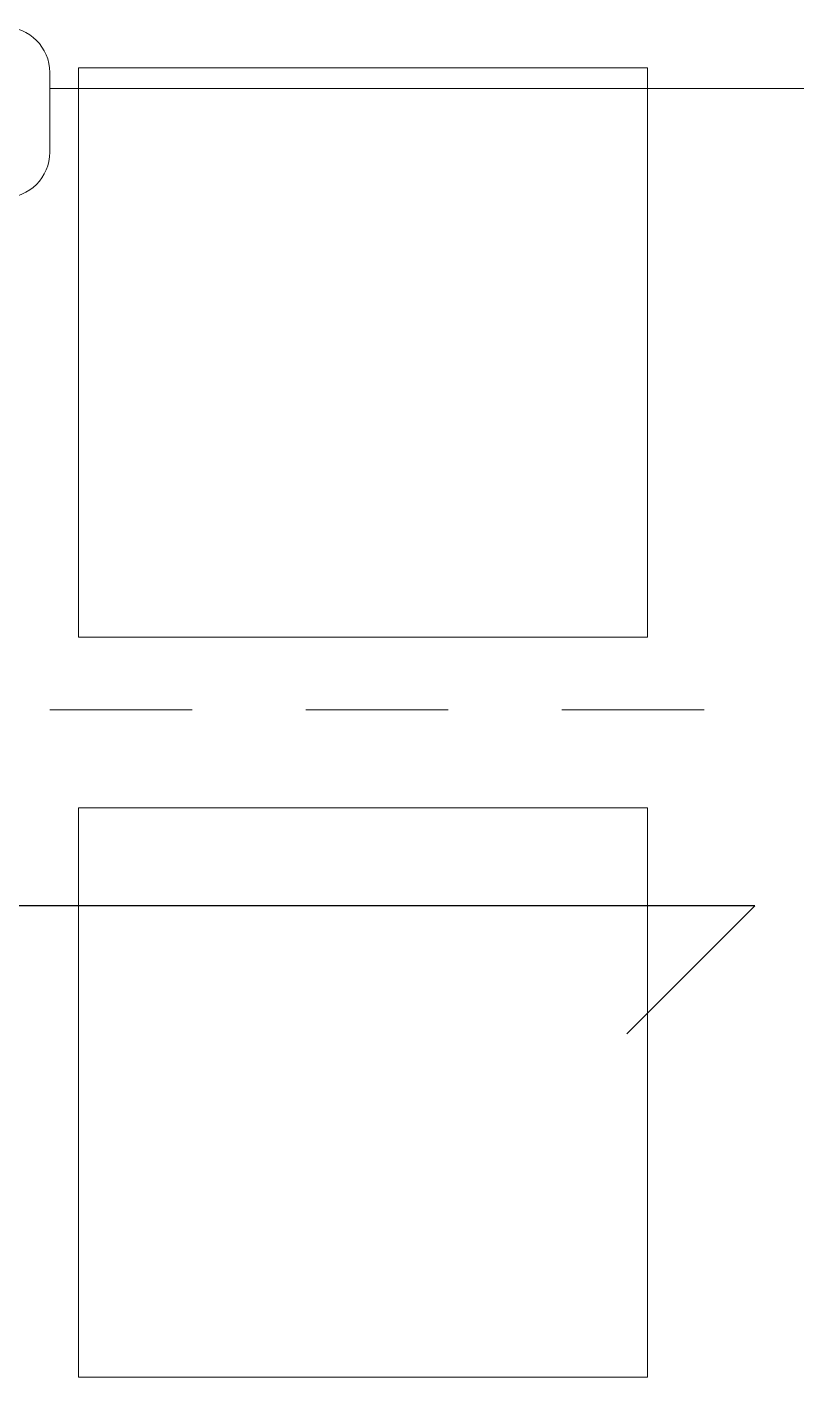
# Model space of a CAD drawing. Header units: metres. Extents: x -232 to 581, y 30 to 789.
# Drawn here: x 226.443 to 227.118, y 535.409 to 536.595 of the extents above; entities that cross this region are included whole.
import ezdxf

# ---------------------------------------------------------------- set-up
doc = ezdxf.new("R2010")
doc.units = ezdxf.units.M
doc.linetypes.add('HIDDEN2', pattern=[0.1875, 0.125, -0.0625])
for name, color, linetype, lineweight in [('A-WALL', 250, 'Continuous', 20), ('baños', 140, 'Continuous', 0), ('BOVEDILLA', 8, 'Continuous', 5), ('Columnas', 7, 'Continuous', 18)]:
    doc.layers.add(name, color=color, linetype=linetype, lineweight=lineweight)
doc.layers.add('ACERO', color=5, linetype='Continuous')
doc.layers.add('Techos 1', color=7, linetype='HIDDEN2', lineweight=9, true_color=0x42391a)
doc.styles.get("Standard").update_dxf_attribs({"font": 'arial.ttf'})

# ---------------------------------------------------------------- blocks, each defined once
blk = doc.blocks.new('*U245')
at = {"layer": 'BOVEDILLA'}
blk.add_lwpolyline([(-0.25, -0.25), (0.25, -0.25), (0.25, 0.25), (-0.25, 0.25)], close=True, dxfattribs=at)
blk = doc.blocks.new('planta de entrepiso 20.03')
at = {"layer": 'ACERO', "color": 18, "true_color": 0x000000}
for p, q in [((35.1115, -23.1888), (31.2965, -23.1891)), ((34.999, -23.3013), (35.1115, -23.1888))]:
    blk.add_line(p, q, dxfattribs=at)
at = {"layer": 'BOVEDILLA', "color": 18, "linetype": 'ByBlock', "lineweight": -2, "true_color": 0x000000, "transparency": 16777216}
for p in [(34.7673, -22.7027), (34.7673, -23.3527)]:
    blk.add_blockref('*U245', p, dxfattribs=at)
blk = doc.blocks.new('20.03.2026 LN 09 SEGUNDO NIVEL ARQ')
at = {"layer": 'A-WALL', "color": 5}
blk.add_line((83.3959, -44.9386), (83.3959, -45.0086), dxfattribs=at)
for centre, start, end in [((83.3559, -44.9386), 0, 90), ((83.3559, -45.0086), 270, 0)]:
    blk.add_arc(centre, 0.04, start, end, dxfattribs=at)
at = {"layer": 'baños', "color": 5}
blk.add_line((83.3959, -44.9525), (84.9459, -44.9525), dxfattribs=at)
at = {"layer": 'Techos 1', "color": 5}
blk.add_line((77.9959, -45.4986), (92.7459, -45.4986), dxfattribs=at)
at = {"layer": 'baños', "color": 5, "linetype": 'Continuous', "flags": 8}
for tag, p in [('MODELNUMBER', (83.7813, -42.9175, 0)), ('MATERIAL', (83.7813, -42.9176, 0)), ('PRODUCT', (83.7813, -42.9176, 0)), ('TRADENAME', (83.7813, -42.9176, 0)), ('MODELNUMBER', (84.956, -42.9175, 0)), ('TRADENAME', (84.956, -42.9176, 0)), ('MATERIAL', (84.956, -42.9176, 0)), ('PRODUCT', (84.956, -42.9176, 0))]:
    blk.add_attdef(tag, p, '', height=0.0000254, rotation=180.0001, dxfattribs=at)
at = {"layer": 'baños', "color": 5, "linetype": 'Continuous'}
for tag, p, rotation in [('TRADENAME', (85.8912, -56.9933), 180.0001), ('MODELNUMBER', (85.8912, -56.9934), 180.0001), ('MATERIAL', (85.8914, -56.9932), 180.0001), ('PRODUCT', (85.8914, -56.9933), 180.0001), ('MODELNUMBER', (86.6008, -56.9934), 179.9999), ('MATERIAL', (86.6008, -56.9932), 179.9999), ('PRODUCT', (86.6008, -56.9933), 179.9999), ('TRADENAME', (86.6008, -56.9933), 179.9999)]:
    blk.add_attdef(tag, p, '', height=0.0000254, rotation=rotation, dxfattribs=at)

msp = doc.modelspace()

# ---------------------------------------------------------------- block references
at = {"layer": 'Columnas'}
msp.add_blockref('planta de entrepiso 20.03', (191.9707, 559.0112), dxfattribs=at)

# ---------------------------------------------------------------- next in the draw order: block references
at = {"color": 1}
msp.add_blockref('20.03.2026 LN 09 SEGUNDO NIVEL ARQ', (143.0668, 581.4931), dxfattribs=at)

doc.saveas('drawing.dxf')
